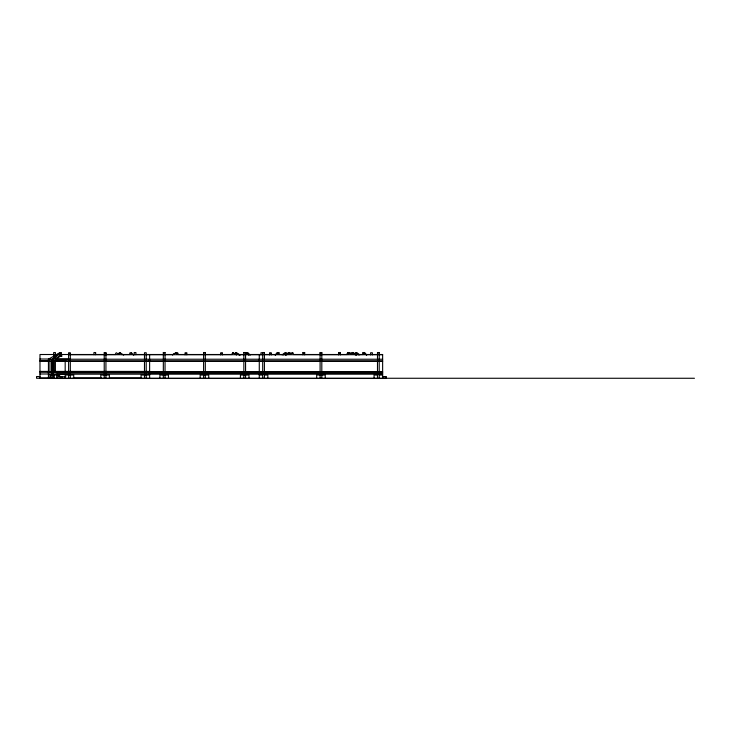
<?xml version="1.0" encoding="UTF-8"?>
<svg xmlns="http://www.w3.org/2000/svg" width="731" height="731" viewBox="0 0 731 731"><rect width="100%" height="100%" fill="white"/><g stroke="black" fill="none" stroke-linecap="round" stroke-linejoin="round"><path stroke-width="1.1" d="M131.498 352.735L131.068 354.215L129.588 354.215L130.017 352.735L131.498 352.735L133.609 355.165M246.091 354.215L246.521 352.735L248.001 352.735L250.112 355.165M363.024 352.735L364.504 352.735L364.075 354.215L362.594 354.215L363.024 352.534L364.504 352.534L366.615 354.964M54.926 372.901L55.455 371.613L54.24 371.613L54.24 361.333L55.455 361.333M60.015 378.037L61.221 378.037L61.751 376.757L61.751 378.466M347.152 354.014L347.755 352.534L348.97 352.534L350.734 353.978M348.97 352.735L347.764 352.735L347.152 354.215L348.367 354.215L348.97 352.735L350.743 354.179M355.266 354.215L355.869 352.735L357.084 352.735L359.734 354.891M120.094 352.735L119.354 354.215L118.495 354.215L119.235 352.735L120.094 352.735L123.64 355.092M234.998 354.215L235.738 352.735L236.597 352.735L240.143 355.092M355.759 354.307L353.1 352.534L352.241 352.534L351.501 354.014L352.36 354.014M353.1 352.735L352.241 352.735L351.501 354.215L352.36 354.215L353.1 352.735L356.646 355.092M50.896 372.901L51.746 371.412M115.361 354.215L116.22 352.735L119.025 354.352M231.864 354.215L232.842 352.534L236.588 354.699M348.367 354.215L349.226 352.735M275.295 354.964L277.405 352.534L278.886 352.534L279.315 354.215L277.835 354.215L277.405 352.735L278.886 352.735M275.295 355.165L277.405 352.735M55.593 359.049L60.545 356.198L61.751 356.198L61.139 352.735L53.189 359.223L53.189 378.466M55.629 359.204L61.139 354.709L61.751 356.198M282.175 354.891L284.825 352.735L286.04 352.735L286.643 354.215M283.39 354.891L286.04 352.735M286.15 354.307L288.809 352.534L289.668 352.534L290.408 354.014L289.549 354.014M285.264 355.092L288.809 352.735L289.668 352.735L290.408 354.215L289.549 354.215L288.809 352.735M287.009 354.307L289.668 352.534M286.123 355.092L289.668 352.735M382.633 376.556L386.059 376.556L386.059 378.466L48.438 378.466L48.438 359.223L59.686 352.735M54.341 357.797L56.123 356.765M172.553 354.699L176.308 352.534L177.158 354.014M172.434 354.891L176.189 352.735M289.878 354.16L292.683 352.534L293.542 354.215M289.878 354.352L292.683 352.735M205.31 352.534L203.593 352.534L203.593 359.223M262.703 352.534L264.421 352.534L264.412 359.223M61.148 352.735L59.933 352.735L51.983 359.223L51.983 378.466M104.222 352.735L105.94 352.735L105.94 354.891M163.333 352.735L165.042 352.735M203.593 352.735L205.31 352.735M243.852 352.735L245.57 352.735M264.412 352.735L260.985 352.735L260.985 354.891M302.963 352.735L304.681 352.735M320.096 352.735L321.814 352.735M338.59 352.735L340.299 352.735M377.488 352.735L379.206 352.735M320.096 354.014L321.814 354.014M68.604 354.215L70.322 354.215M177.048 354.215L178.254 354.215L177.651 352.735L176.436 352.735L177.048 354.215L176.18 352.735M185.107 354.215L186.825 354.215M220.735 354.215L222.443 354.215M269.556 354.215L271.265 354.215M302.963 354.215L304.681 354.215M320.096 354.215L321.814 354.215M338.59 354.215L340.299 354.215M57.109 354.508L39.977 354.508L39.977 378.265M60.536 354.508L115.717 354.508M121.364 354.508L130.209 354.508M132.494 354.508L173.612 354.508M178.181 354.508L185.034 354.508M187.319 354.508L231.864 354.508M238.717 354.508L246.712 354.508M248.997 354.508L261.561 354.508M263.845 354.508L276.409 354.508M278.675 354.508L283.262 354.508M293.515 354.508L302.68 354.508M304.918 354.508L347.225 354.508M358.647 354.508L363.216 354.508M365.5 354.508L382.633 354.508L382.633 378.466M68.604 354.709L382.633 354.709M39.977 359.022L50.256 359.022M55.967 359.022L68.531 359.022M48.438 359.223L148.768 359.223L148.768 360.94L48.438 360.94M149.627 359.223L382.633 359.223M39.977 360.739L49.114 360.739M149.627 360.94L382.633 360.94M39.977 361.132L49.023 361.132M54.67 361.132L65.973 361.132M382.633 361.333L65.178 361.333L65.178 371.613L382.633 371.613M39.977 371.412L49.023 371.412M54.67 371.412L69.363 371.412M69.737 371.412L149.617 371.412M39.977 372.271L49.114 372.271M54.825 372.271L68.531 372.271M48.438 372.472L148.768 372.472L148.768 374.181L48.438 374.181M149.627 372.472L382.633 372.472M68.604 372.901L149.617 372.901M149.627 373.093L382.633 373.093M39.977 373.989L49.114 373.989M57.109 373.989L68.531 373.989M149.627 374.181L382.633 374.181M56.543 374.839L58.827 374.839M149.627 375.04L141.056 375.04L141.056 378.466M163.333 375.04L159.906 375.04L159.906 378.466M164.356 375.04L168.468 375.04L168.468 378.466M259.277 375.04L262.493 375.04M264.412 375.04L267.838 375.04L267.838 378.466M377.278 375.04L374.062 375.04L374.062 378.466M379.206 375.04L382.633 375.04M39.977 376.556L36.55 376.556L36.55 378.265L694.45 378.265M65.891 376.757L60.536 376.757L56.579 374.473M382.633 376.757L386.059 376.757M39.977 378.037L49.114 378.037M73.164 378.037L101.691 378.037M109.677 378.037L141.631 378.037M349.217 352.534L352.031 354.16M349.226 352.735L352.031 354.352M232.723 352.735L236.469 354.891M56.698 374.272L60.655 376.556M352.241 352.534L354.9 354.307M352.241 352.735L355.787 355.092M235.738 352.735L239.284 355.092M355.869 352.735L358.519 354.891M56.497 374.181L61.221 378.037M364.504 352.735L366.615 355.165M246.521 352.735L248.631 355.165M59.933 354.709L60.536 356.198M379.206 359.223L379.206 352.534L377.488 352.534L377.488 359.223M379.206 360.94L379.206 372.901M379.206 374.181L379.206 378.466M377.488 360.94L377.488 372.901M377.488 374.181L377.488 378.466M372.353 354.891L372.353 352.735L370.635 352.735L370.635 354.891M340.299 354.891L340.299 352.534L338.581 352.534L338.59 354.891M325.24 378.466L325.24 375.04L316.669 375.04L316.669 378.466M321.814 359.223L321.814 352.534L320.096 352.534L320.096 359.223M321.814 360.94L321.814 372.901L320.096 372.901L320.096 360.94M321.814 374.181L321.814 378.466M320.096 374.181L320.096 378.466M304.681 354.891L304.672 352.534L302.963 352.534L302.963 354.891M271.265 354.891L271.265 352.735L269.556 352.735L269.556 354.891M264.412 360.94L264.412 372.901M264.412 374.181L264.412 378.466M262.703 352.735L262.703 359.223M262.703 360.94L262.703 372.901M262.703 374.181L262.703 378.466M259.277 354.709L259.277 358.82M259.277 359.223L259.277 360.94M259.277 361.333L259.277 378.466M248.997 378.466L248.997 375.04L240.426 375.04L240.426 378.466M245.57 359.223L245.57 352.534L243.862 352.534L243.852 359.223M245.57 360.94L245.57 372.901M245.57 374.181L245.57 378.466M243.852 360.94L243.852 372.901M243.852 374.181L243.852 378.466M222.443 354.891L222.443 352.735L220.735 352.735L220.735 354.891M208.737 378.466L208.737 375.04L200.166 375.04L200.166 378.466M205.31 352.534L205.31 359.223M205.31 360.94L205.31 372.901M205.31 374.181L205.31 378.466M203.593 360.94L203.593 372.901M203.593 374.181L203.593 378.466M186.825 354.891L186.825 352.735L185.107 352.735L185.107 354.891M165.042 359.223L165.042 352.534L163.333 352.534L163.333 359.223M165.042 360.94L165.042 372.901M165.042 374.181L165.042 378.466M163.333 360.94L163.333 372.901M163.333 374.181L163.333 378.466M149.627 354.709L149.627 378.466M146.2 359.223L146.2 352.735L144.482 352.735L144.482 359.223M146.2 360.94L146.2 372.901M146.2 374.181L146.2 378.466M144.482 360.94L144.482 372.901M144.482 374.181L144.482 378.466M135.92 354.699L135.92 352.534L134.202 352.534L134.202 354.699M109.367 378.466L109.367 375.04L100.796 375.04L100.796 378.466M105.94 352.735L105.94 359.223M105.94 360.94L105.94 372.901M105.94 374.181L105.94 378.466M104.231 352.735L104.222 359.223M104.222 360.94L104.222 372.901M104.222 374.181L104.222 378.466M95.66 354.699L95.66 352.534L93.943 352.534L93.943 354.699M73.74 378.466L73.74 375.04L65.178 375.04L65.178 378.466M70.313 359.223L70.313 352.735L68.604 352.735L68.604 378.466M70.313 360.94L70.313 372.901M70.313 374.181L70.313 378.466M69.463 359.223L69.463 360.94M69.463 372.472L69.463 374.181M57.877 378.466L57.877 375.04L49.918 375.04L49.918 378.466M56.662 375.04L56.662 378.466M55.392 355.778L55.392 352.534L53.683 352.534L53.683 357.596M55.392 360.739L55.392 372.7M54.24 375.04L54.24 378.466M50.603 375.04L50.603 378.466M51.636 361.333L49.918 361.333L49.918 371.613L51.636 371.613L51.636 361.333"/></g></svg>
